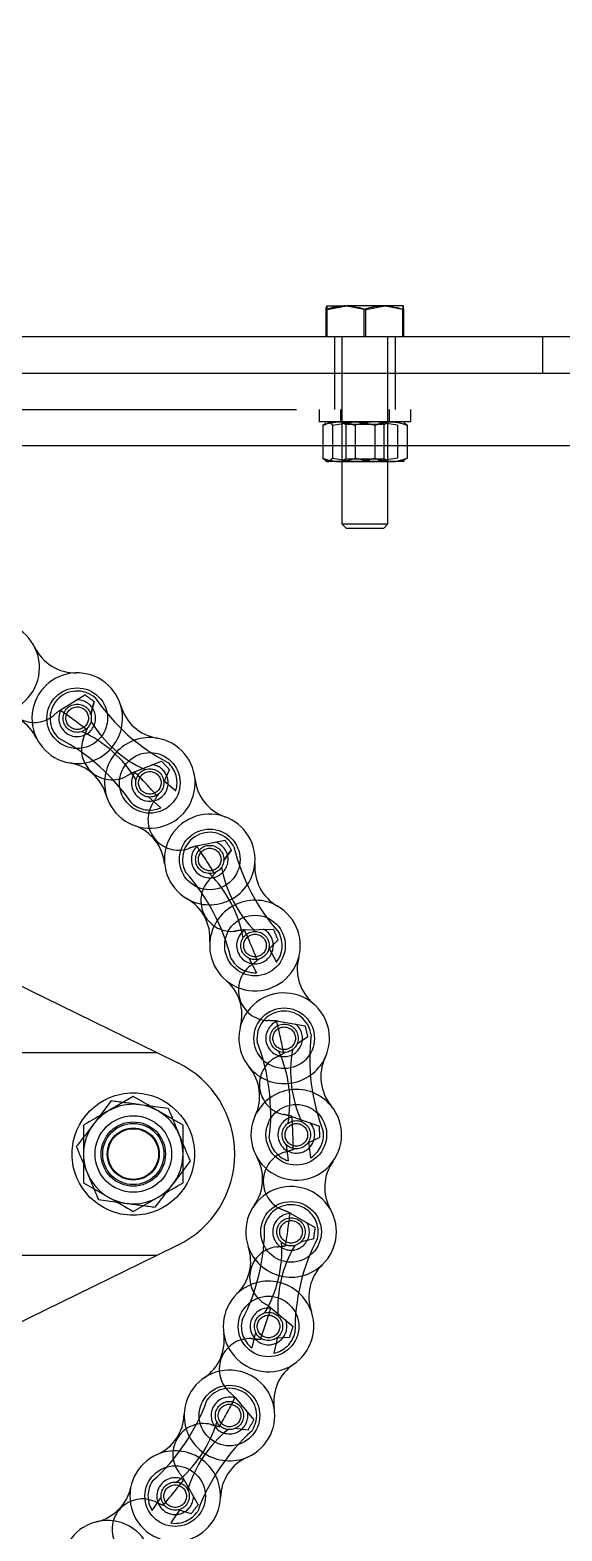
# Model space of a CAD drawing. Header units: metres. Extents: x 0 to 21025, y 0 to 14850.
# Drawn here: x 6418.5 to 6488, y 13135.4 to 13331.5 of the extents above; entities that cross this region are included whole.
import ezdxf

# ---------------------------------------------------------------- set-up
doc = ezdxf.new("R2010")
doc.units = ezdxf.units.M
doc.header["$LTSCALE"] = 25
doc.linetypes.add('HIDDEN2', pattern=[4.7625, 3.175, -1.5875])
doc.linetypes.add('PHANTOM', pattern=[63.5, 31.75, -6.35, 6.35, -6.35, 6.35, -6.35])
for name, color, linetype in [('SL4', 4, 'Continuous'), ('SRE', 2, 'PHANTOM'), ('ST1', 7, 'HIDDEN2')]:
    doc.layers.add(name, color=color, linetype=linetype)

msp = doc.modelspace()

# ---------------------------------------------------------------- linework, layer by layer
at = {"layer": 'SL4'}
for p, q in [((6457.277, 13295.444), (6457.276, 13295.443)), ((6457.278, 13295.444), (6459.868, 13295.444)), ((6457.338, 13294.997), (6459.868, 13295.444)), ((6464.867, 13295.444), (6459.868, 13295.444)), ((6462.398, 13294.997), (6464.867, 13295.444)), ((6467.276, 13295.444), (6464.867, 13295.444)), ((6467.278, 13295.443), (6467.277, 13295.444)), ((6457.217, 13291.444), (6457.217, 13294.997)), ((6457.338, 13291.444), (6457.338, 13294.997)), ((6462.398, 13291.444), (6462.398, 13294.997)), ((6467.336, 13291.444), (6467.336, 13294.997)), ((6330.277, 13291.444), (6485.517, 13291.444)), ((6485.517, 13286.681), (6485.517, 13291.444)), ((6485.517, 13291.444), (6490.517, 13291.444)), ((5540.514, 13286.681), (6485.517, 13286.681)), ((6330.277, 13286.681), (6485.517, 13286.681)), ((6485.517, 13286.681), (6490.514, 13286.681)), ((6490.514, 13277.156), (5540.514, 13277.156)), ((6397.893, 13216.122), (6435.081, 13197.931)), ((6414.909, 13197.931), (6435.081, 13197.931)), ((6435.081, 13197.931), (6437.836, 13196.584)), ((6432.014, 13192.187), (6428.764, 13190.31)), ((6438.514, 13188.434), (6435.264, 13190.31)), ((6425.514, 13180.928), (6428.764, 13179.052)), ((6432.014, 13177.176), (6435.264, 13179.052)), ((6437.836, 13172.779), (6435.081, 13171.431)), ((6435.081, 13171.431), (6397.893, 13153.241)), ((6435.081, 13171.431), (6414.909, 13171.431))]:
    msp.add_line(p, q, dxfattribs=at)
for radius, start, end in [(13.25, 296.06522, 63.93478), (6.5, 60, 120), (6.5, 120, 180), (6.5, 0, 60), (6.5, 180, 240), (6.5, 300, 0), (6.5, 240, 300)]:
    msp.add_arc((6432.014, 13184.681), radius, start, end, dxfattribs=at)
for points, knots in [([(6457.217, 13294.997), (6457.221, 13295.053), (6457.241, 13295.316), (6457.262, 13295.387), (6457.278, 13295.444)], [0, 0, 0, 0, 0.21100076, 1, 1, 1, 1]), ([(6457.278, 13295.444), (6457.283, 13295.439), (6457.303, 13295.418), (6457.323, 13295.18), (6457.338, 13294.997)], [0, 0, 0, 0, 0.2318493, 1, 1, 1, 1]), ([(6459.868, 13295.444), (6459.928, 13295.443), (6460.782, 13295.437), (6461.619, 13295.209), (6462.398, 13294.997)], [0, 0, 0, 0, 0.07020058, 1, 1, 1, 1]), ([(6464.867, 13295.444), (6464.926, 13295.443), (6465.759, 13295.437), (6466.576, 13295.209), (6467.336, 13294.997)], [0, 0, 0, 0, 0.0702006, 1, 1, 1, 1]), ([(6467.336, 13294.997), (6467.321, 13295.18), (6467.301, 13295.418), (6467.28, 13295.439), (6467.276, 13295.444)], [0, 0, 0, 0, 0.7681507, 1, 1, 1, 1]), ([(6435.264, 13190.31), (6435.187, 13190.355), (6434.09, 13190.988), (6433.014, 13191.609), (6432.014, 13192.187)], [0, 0, 0, 0, 0.07021477, 1, 1, 1, 1]), ([(6428.764, 13190.31), (6428.687, 13190.266), (6427.59, 13189.632), (6426.514, 13189.011), (6425.514, 13188.434)], [0, 0, 0, 0, 0.0702148, 1, 1, 1, 1]), ([(6425.514, 13188.434), (6425.514, 13187.496), (6425.514, 13186.258), (6425.514, 13184.988), (6425.514, 13184.681)], [0, 0, 0, 0, 0.7581486, 1, 1, 1, 1]), ([(6438.514, 13184.681), (6438.514, 13184.988), (6438.514, 13186.258), (6438.514, 13187.496), (6438.514, 13188.434)], [0, 0, 0, 0, 0.2418514, 1, 1, 1, 1]), ([(6425.514, 13184.681), (6425.514, 13183.695), (6425.514, 13182.424), (6425.514, 13181.202), (6425.514, 13180.928)], [0, 0, 0, 0, 0.77628672, 1, 1, 1, 1]), ([(6438.514, 13180.928), (6438.514, 13181.202), (6438.514, 13182.424), (6438.514, 13183.695), (6438.514, 13184.681)], [0, 0, 0, 0, 0.2237133, 1, 1, 1, 1]), ([(6435.264, 13179.052), (6435.341, 13179.097), (6436.439, 13179.73), (6437.514, 13180.351), (6438.514, 13180.928)], [0, 0, 0, 0, 0.0702148, 1, 1, 1, 1]), ([(6428.764, 13179.052), (6428.841, 13179.008), (6429.939, 13178.374), (6431.014, 13177.753), (6432.014, 13177.176)], [0, 0, 0, 0, 0.07021477, 1, 1, 1, 1])]:
    msp.add_open_spline(points, degree=3, knots=knots, dxfattribs=at)
at = {"layer": 'SRE'}
msp.add_circle((6490.514, 13209.502), 200.805, dxfattribs=at)
at = {"layer": 'ST1'}
for p, q in [((6462.155, 13294.997), (6459.686, 13295.444)), ((6467.215, 13294.997), (6464.685, 13295.444)), ((6467.276, 13295.444), (6467.29, 13295.417)), ((6462.155, 13291.444), (6462.155, 13294.997)), ((6467.215, 13291.444), (6467.215, 13294.997)), ((6458.277, 13291.444), (6458.277, 13286.681)), ((6459.277, 13291.444), (6459.277, 13266.998)), ((6465.277, 13266.998), (6465.277, 13291.444)), ((6466.277, 13286.681), (6466.277, 13291.444)), ((6485.517, 13286.681), (6485.517, 13291.444)), ((6458.277, 13286.681), (6458.277, 13281.919)), ((6466.277, 13281.919), (6466.277, 13286.681)), ((5540.514, 13281.919), (6540.514, 13281.919)), ((6456.277, 13281.919), (6456.277, 13280.319)), ((6459.077, 13281.919), (6459.077, 13280.319)), ((6465.477, 13280.319), (6465.477, 13281.919)), ((6468.277, 13280.319), (6468.277, 13281.919)), ((6464.361, 13280.319), (6456.277, 13280.319)), ((6456.76, 13279.872), (6457.149, 13280.143)), ((6456.76, 13279.872), (6456.76, 13275.565)), ((6457.277, 13280.319), (6457.104, 13280.219)), ((6458.044, 13279.872), (6460.802, 13280.319)), ((6458.044, 13279.872), (6458.044, 13275.565)), ((6459.277, 13280.319), (6459.777, 13279.969)), ((6459.277, 13280.319), (6459.277, 13280.293)), ((6465.277, 13280.293), (6459.277, 13280.293)), ((6459.277, 13280.293), (6459.777, 13279.943)), ((6460.576, 13279.969), (6459.777, 13279.969)), ((6459.777, 13279.969), (6459.777, 13279.943)), ((6463.977, 13279.943), (6459.777, 13279.943)), ((6459.777, 13279.943), (6459.777, 13275.469)), ((6464.777, 13279.969), (6460.576, 13279.969)), ((6460.993, 13279.872), (6460.993, 13275.565)), ((6463.561, 13279.872), (6463.561, 13275.565)), ((6466.51, 13279.872), (6463.751, 13280.319)), ((6464.777, 13279.943), (6463.977, 13279.943)), ((6468.277, 13280.319), (6464.361, 13280.319)), ((6464.777, 13279.969), (6465.277, 13280.319)), ((6464.777, 13279.943), (6465.277, 13280.293)), ((6464.777, 13279.943), (6464.777, 13279.969)), ((6464.777, 13275.469), (6464.777, 13279.943)), ((6465.277, 13280.293), (6465.277, 13280.319)), ((6466.51, 13279.872), (6466.51, 13275.565)), ((6467.449, 13280.219), (6467.277, 13280.319)), ((6467.793, 13279.872), (6467.405, 13280.143)), ((6467.793, 13279.872), (6467.793, 13275.565)), ((6540.514, 13277.156), (5540.514, 13277.156)), ((6456.76, 13275.565), (6457.402, 13275.119)), ((6458.044, 13275.565), (6460.802, 13275.119)), ((6459.777, 13275.494), (6459.277, 13275.144)), ((6459.777, 13275.469), (6459.277, 13275.119)), ((6459.777, 13275.494), (6464.777, 13275.494)), ((6459.777, 13275.469), (6464.777, 13275.469)), ((6466.51, 13275.565), (6463.751, 13275.119)), ((6465.277, 13275.144), (6464.777, 13275.494)), ((6465.277, 13275.119), (6464.777, 13275.469)), ((6467.793, 13275.565), (6467.151, 13275.119)), ((6457.104, 13275.218), (6457.277, 13275.119)), ((6457.402, 13275.119), (6457.277, 13275.119)), ((6460.802, 13275.119), (6457.402, 13275.119)), ((6459.277, 13275.144), (6460.236, 13275.144)), ((6460.236, 13275.144), (6465.277, 13275.144)), ((6465.677, 13275.119), (6460.802, 13275.119)), ((6467.277, 13275.119), (6465.677, 13275.119)), ((6467.277, 13275.119), (6467.449, 13275.218)), ((6459.277, 13266.998), (6465.277, 13266.998)), ((6459.277, 13266.998), (6459.831, 13266.444)), ((6459.831, 13266.444), (6464.722, 13266.444)), ((6464.722, 13266.444), (6465.277, 13266.998)), ((6422.458, 13242.652), (6425.685, 13244.66)), ((6426.443, 13242.036), (6426.893, 13243.772)), ((6426.893, 13243.772), (6426.448, 13242.055)), ((6425.992, 13240.3), (6425.939, 13240.093)), ((6425.939, 13240.093), (6425.992, 13240.3)), ((6432.167, 13234.589), (6435.701, 13235.988)), ((6436.731, 13234.898), (6435.994, 13233.305)), ((6435.981, 13233.521), (6437.567, 13232.109)), ((6434.018, 13231.316), (6435.604, 13229.904)), ((6435.25, 13231.697), (6435.135, 13231.449)), ((6440.281, 13224.921), (6444.007, 13225.667)), ((6444.826, 13224.41), (6443.806, 13222.959)), ((6443.806, 13222.959), (6444.826, 13224.41)), ((6442.791, 13221.516), (6442.64, 13221.301)), ((6442.64, 13221.301), (6442.777, 13221.496)), ((6446.537, 13213.959), (6450.337, 13214.028)), ((6450.919, 13212.645), (6449.668, 13211.412)), ((6449.668, 13211.412), (6450.919, 13212.645)), ((6449.733, 13211.62), (6450.722, 13209.741)), ((6447.12, 13210.246), (6448.109, 13208.366)), ((6448.408, 13210.17), (6448.213, 13209.977)), ((6448.213, 13209.977), (6448.408, 13210.17)), ((6450.736, 13202.057), (6454.487, 13201.446)), ((6454.813, 13199.982), (6453.347, 13198.982)), ((6451.891, 13197.988), (6451.674, 13197.84)), ((6429.139, 13191.614), (6426.856, 13188.636)), ((6436.581, 13190.638), (6432.86, 13191.126)), ((6452.742, 13189.596), (6456.324, 13188.325)), ((6451.983, 13185.915), (6452.249, 13183.808)), ((6453.162, 13185.391), (6452.912, 13185.279)), ((6456.383, 13186.827), (6454.778, 13186.111)), ((6454.912, 13186.284), (6455.178, 13184.177)), ((6434.889, 13177.748), (6437.173, 13180.726)), ((6427.447, 13178.725), (6431.168, 13178.236)), ((6452.491, 13176.978), (6455.789, 13175.088)), ((6455.579, 13173.602), (6453.855, 13173.181)), ((6452.143, 13172.762), (6451.887, 13172.7)), ((6449.991, 13164.606), (6452.898, 13162.158)), ((6447.987, 13161.427), (6447.495, 13159.361)), ((6448.908, 13160.522), (6448.633, 13160.505)), ((6450.859, 13160.743), (6450.367, 13158.677)), ((6452.427, 13160.734), (6450.673, 13160.628)), ((6445.322, 13152.881), (6447.745, 13149.952)), ((6443.516, 13149.056), (6443.254, 13149.088)), ((6447.027, 13148.636), (6445.265, 13148.847)), ((6438.635, 13142.177), (6440.496, 13138.863)), ((6435.641, 13139.904), (6434.455, 13138.143)), ((6436.185, 13138.733), (6435.922, 13138.814)), ((6438.09, 13138.255), (6436.903, 13136.493)), ((6439.554, 13137.696), (6437.875, 13138.213))]:
    msp.add_line(p, q, dxfattribs=at)
for centre, radius in [((6424.687, 13241.6), 3.96), ((6424.687, 13241.6), 1.845), ((6424.687, 13241.6), 1.476), ((6434.173, 13233.155), 3.96), ((6434.173, 13233.155), 1.845), ((6434.173, 13233.155), 1.476), ((6441.998, 13223.152), 3.96), ((6441.998, 13223.152), 1.845), ((6441.998, 13223.152), 1.476), ((6447.911, 13211.913), 3.96), ((6447.911, 13211.913), 1.845), ((6447.911, 13211.913), 1.476), ((6451.722, 13199.798), 3.96), ((6451.722, 13199.798), 1.845), ((6451.722, 13199.798), 1.476), ((6432.014, 13184.681), 8), ((6432.014, 13184.681), 5), ((6453.309, 13187.198), 3.96), ((6432.014, 13184.681), 4.2), ((6432.014, 13184.681), 4), ((6432.014, 13184.681), 3.4), ((6432.014, 13184.681), 3.309), ((6453.309, 13187.198), 1.845), ((6453.309, 13187.198), 1.476), ((6452.621, 13174.516), 3.96), ((6452.621, 13174.516), 1.845), ((6452.621, 13174.516), 1.476), ((6449.679, 13162.162), 3.96), ((6449.679, 13162.162), 1.845), ((6449.679, 13162.162), 1.476), ((6444.579, 13150.531), 3.96), ((6444.579, 13150.531), 1.845), ((6444.579, 13150.531), 1.476), ((6437.484, 13139.998), 3.96), ((6437.484, 13139.998), 1.845), ((6437.484, 13139.998), 1.476)]:
    msp.add_circle(centre, radius, dxfattribs=at)
for centre, radius, start, end in [((6413.846, 13248.215), 5.92, 216.45907, 101.32569), ((6424.472, 13253.438), 5.92, 206.17343, 271.04005), ((6424.687, 13241.6), 5.92, 15.8878, 260.75442), ((6419.049, 13245.047), 4, 168.88659, 308.74651), ((6424.687, 13241.6), 3.552, 48.32111, 228.32111), ((6382.514, 13184.681), 73.9, 53.0922, 54.25519), ((6448.778, 13259.109), 26.322, 214.36126, 242.28096), ((6414.061, 13236.377), 5.92, 26.17343, 91.04005), ((6435.079, 13225.968), 20.92, 127.10577, 130.28304), ((6424.687, 13241.6), 2.399, 150.30269, 318.32111), ((6382.514, 13184.681), 70.4, 51.91533, 55.43206), ((6424.687, 13241.6), 5.92, 260.75446, 15.88777), ((6424.687, 13241.6), 2.398, 318.32111, 92.59493), ((6436.075, 13244.841), 5.92, 195.8878, 260.75442), ((6440.304, 13249.591), 16.175, 211.31411, 245.32811), ((6410.082, 13215.646), 26.322, 34.36126, 62.28096), ((6429.241, 13237.553), 4, 158.60088, 298.4608), ((6418.556, 13225.164), 16.175, 31.31411, 65.32811), ((6406.25, 13247.165), 20.92, 337.06435, 340.24162), ((6434.173, 13233.155), 5.92, 80.75435, 195.88787), ((6434.173, 13233.155), 5.92, 195.8878, 80.75442), ((6422.785, 13229.914), 5.92, 15.8878, 80.75442), ((6441.606, 13215.919), 20.92, 116.82005, 119.99733), ((6434.173, 13233.155), 2.399, 141.8329, 318.32111), ((6382.514, 13184.681), 70.4, 41.62961, 45.14635), ((6434.173, 13233.155), 2.399, 318.32111, 83.39176), ((6382.514, 13184.681), 73.9, 42.80648, 43.96948), ((6434.173, 13233.155), 3.552, 342.87447, 48.32111), ((6445.956, 13234.311), 5.92, 185.60217, 250.46879), ((6434.173, 13233.155), 3.552, 228.32111, 293.76775), ((6437.93, 13228.36), 4, 148.31516, 288.17508), ((6417.026, 13241.923), 20.92, 326.77863, 329.95591), ((6441.998, 13223.152), 5.92, 355.31653, 240.18315), ((6430.214, 13221.996), 5.92, 5.60217, 70.46879), ((6441.998, 13223.152), 3.552, 27.74984, 207.74984), ((6446.234, 13204.866), 20.92, 106.53434, 109.71162), ((6441.998, 13223.152), 2.399, 129.74013, 297.74984), ((6382.514, 13184.681), 70.4, 31.3439, 34.86063), ((6441.998, 13223.152), 2.399, 297.74984, 72.01589), ((6382.514, 13184.681), 73.9, 32.52077, 33.68376), ((6470.705, 13231.08), 26.322, 193.78999, 221.70969), ((6441.998, 13223.152), 5.92, 240.18313, 355.31655), ((6453.798, 13222.185), 5.92, 175.31653, 240.18315), ((6419.204, 13203.985), 26.322, 13.78999, 41.70969), ((6426.692, 13234.841), 20.92, 316.49292, 319.6702), ((6430.483, 13209.919), 16.175, 10.74284, 44.75684), ((6459.426, 13225.146), 16.175, 190.74284, 224.75684), ((6444.839, 13217.763), 4, 138.02945, 277.88937), ((6436.111, 13212.879), 5.92, 355.31653, 60.18315), ((6447.911, 13211.913), 5.92, 175.31653, 60.18315), ((6447.911, 13211.913), 5.92, 60.18321, 175.31648), ((6448.814, 13193.164), 20.92, 96.24862, 99.4259), ((6447.911, 13211.913), 2.399, 121.27565, 297.74984), ((6382.514, 13184.681), 70.4, 21.05818, 24.57492), ((6447.911, 13211.913), 2.399, 297.74984, 62.81017), ((6382.514, 13184.681), 73.9, 22.23506, 23.39805), ((6447.911, 13211.913), 3.552, 322.3032, 27.74984), ((6447.911, 13211.913), 3.552, 207.74984, 273.19648), ((6449.744, 13206.103), 4, 127.74373, 267.60365), ((6434.938, 13226.146), 20.92, 306.2072, 309.38448), ((6459.349, 13208.854), 5.92, 165.0309, 229.89752), ((6440.284, 13202.856), 5.92, 345.0309, 49.89752), ((6451.722, 13199.798), 5.92, 334.74526, 219.61188), ((6451.722, 13199.798), 3.552, 7.17857, 187.17857), ((6451.722, 13199.798), 2.399, 109.17708, 277.17857), ((6449.263, 13181.189), 20.92, 85.96291, 89.14019), ((6382.514, 13184.681), 70.4, 10.77247, 14.28921), ((6451.722, 13199.798), 2.399, 277.17857, 51.43727), ((6382.514, 13184.681), 73.9, 11.94934, 13.11233), ((6423.647, 13189.862), 26.322, 353.21872, 21.13843), ((6481.385, 13197.134), 26.322, 173.21872, 201.13843), ((6451.722, 13199.798), 5.92, 219.61182, 334.74532), ((6452.489, 13193.754), 4, 117.45802, 257.31794), ((6441.5, 13216.119), 20.92, 295.92149, 299.09877), ((6436.292, 13191.454), 16.175, 350.17158, 24.18557), ((6468.74, 13195.541), 16.175, 170.17158, 204.18557), ((6462.431, 13194.747), 5.92, 154.74526, 219.61188), ((6442.601, 13192.249), 5.92, 334.74526, 39.61188), ((6453.309, 13187.198), 5.92, 39.61191, 154.74524), ((6453.309, 13187.198), 5.92, 154.74526, 39.61188), ((6453.309, 13187.198), 2.399, 100.71766, 277.17857), ((6447.567, 13169.327), 20.92, 75.67719, 78.85447), ((6382.514, 13184.681), 70.4, 0.48676, 4.00349), ((6453.309, 13187.198), 2.399, 277.17857, 42.22909), ((6453.309, 13187.198), 3.552, 301.73194, 7.17857), ((6382.514, 13184.681), 73.9, 1.66363, 2.82662), ((6453.309, 13187.198), 3.552, 187.17857, 252.62521), ((6442.987, 13181.399), 5.92, 324.45963, 29.32625), ((6452.985, 13181.114), 4, 107.17231, 247.03223), ((6446.165, 13205.082), 20.92, 285.63577, 288.81305), ((6462.944, 13180.315), 5.92, 144.45963, 209.32625), ((6452.621, 13174.516), 5.92, 314.174, 199.04062), ((6452.621, 13174.516), 3.552, 346.60731, 166.60731), ((6452.621, 13174.516), 2.399, 88.61401, 256.60731), ((6443.78, 13157.958), 20.92, 65.39148, 68.56876), ((6382.514, 13184.681), 70.4, 350.20104, 353.71778), ((6452.621, 13174.516), 2.398, 256.60731, 30.85867), ((6422.845, 13175.079), 26.322, 332.64746, 0.56716), ((6479.456, 13161.6), 26.322, 152.64746, 180.56716), ((6382.514, 13184.681), 73.9, 351.37791, 352.54091), ((6441.429, 13170.654), 5.92, 314.174, 19.04062), ((6452.621, 13174.516), 5.92, 199.0406, 314.17402), ((6451.215, 13168.588), 4, 96.88659, 236.74651), ((6435.243, 13172.127), 16.175, 329.60031, 3.61431), ((6448.785, 13193.388), 20.92, 275.35006, 278.52734), ((6467.058, 13164.551), 16.175, 149.60031, 183.61431), ((6460.872, 13166.024), 5.92, 134.174, 199.04062), ((6449.679, 13162.162), 5.92, 19.04054, 134.17407), ((6449.679, 13162.162), 5.92, 134.174, 19.04062), ((6449.679, 13162.162), 2.399, 80.15966, 256.60731), ((6382.514, 13184.681), 70.4, 339.91533, 343.43206), ((6438.024, 13147.448), 20.92, 55.10577, 58.28304), ((6449.679, 13162.162), 3.552, 166.60731, 232.05395), ((6449.679, 13162.162), 2.399, 256.60731, 21.64803), ((6382.514, 13184.681), 73.9, 341.0922, 342.25519), ((6437.977, 13160.36), 5.92, 303.88836, 8.75498), ((6447.238, 13156.58), 4, 86.60088, 226.4608), ((6449.275, 13181.415), 20.92, 265.06435, 268.24162), ((6449.679, 13162.162), 3.552, 281.16067, 346.60731), ((6444.579, 13150.531), 5.92, 293.60273, 178.46935), ((6456.281, 13152.333), 5.92, 123.88836, 188.75498), ((6444.579, 13150.531), 3.552, 326.03604, 146.03604), ((6416.899, 13161.52), 26.322, 312.07619, 339.99589), ((6444.579, 13150.531), 2.399, 68.05102, 236.03604), ((6382.514, 13184.681), 70.4, 329.62961, 333.14635), ((6430.483, 13138.134), 20.92, 44.82005, 47.99733), ((6432.743, 13150.847), 5.92, 293.60273, 358.46935), ((6444.579, 13150.531), 5.92, 178.46941, 293.60267), ((6444.579, 13150.531), 2.399, 236.03604, 10.28), ((6441.18, 13145.475), 4, 76.31516, 216.17508), ((6427.469, 13154.4), 16.175, 309.02904, 343.04304), ((6454.594, 13136.129), 16.175, 129.02904, 163.04304), ((6465.164, 13129.009), 26.322, 132.07619, 159.99589), ((6447.619, 13169.547), 20.92, 254.77863, 257.95591), ((6382.514, 13184.681), 73.9, 330.80648, 331.96948), ((6437.484, 13139.998), 5.92, 113.60273, 358.46935), ((6437.484, 13139.998), 5.92, 358.46932, 113.60275), ((6449.32, 13139.681), 5.92, 113.60273, 178.46935), ((6437.484, 13139.998), 2.399, 59.60174, 236.03604), ((6382.514, 13184.681), 70.4, 319.3439, 322.86063), ((6421.401, 13130.317), 20.92, 34.53434, 37.71162), ((6425.895, 13142.422), 5.92, 283.31709, 348.18371), ((6437.484, 13139.998), 3.552, 146.03604, 211.48268), ((6433.237, 13135.63), 4, 66.02945, 205.88937), ((6443.87, 13158.166), 20.92, 244.49292, 247.6702), ((6437.484, 13139.998), 2.399, 236.03604, 1.0669), ((6382.514, 13184.681), 73.9, 320.52077, 321.68376), ((6428.622, 13130.901), 5.92, 273.03146, 157.89808), ((6437.484, 13139.998), 3.552, 260.5894, 326.03604)]:
    msp.add_arc(centre, radius, start, end, dxfattribs=at)
for points, knots in [([(6459.686, 13295.444), (6459.628, 13295.443), (6458.794, 13295.437), (6457.977, 13295.209), (6457.217, 13294.997)], [0, 0, 0, 0, 0.07020058, 1, 1, 1, 1]), ([(6464.685, 13295.444), (6464.625, 13295.443), (6463.771, 13295.437), (6462.934, 13295.209), (6462.155, 13294.997)], [0, 0, 0, 0, 0.07020058, 1, 1, 1, 1]), ([(6467.276, 13295.444), (6467.259, 13295.387), (6467.239, 13295.316), (6467.219, 13295.053), (6467.215, 13294.997)], [0, 0, 0, 0, 0.7889992, 1, 1, 1, 1]), ([(6456.76, 13279.872), (6456.938, 13279.94), (6457.627, 13280.201), (6458.344, 13280.269), (6458.876, 13280.319)], [0, 0, 0, 0, 0.2575513, 1, 1, 1, 1]), ([(6457.402, 13280.319), (6457.417, 13280.318), (6457.634, 13280.312), (6457.846, 13280.084), (6458.044, 13279.872)], [0, 0, 0, 0, 0.0702006, 1, 1, 1, 1]), ([(6458.876, 13280.319), (6459.069, 13280.312), (6459.785, 13280.287), (6460.483, 13280.048), (6460.993, 13279.872)], [0, 0, 0, 0, 0.2686336, 1, 1, 1, 1]), ([(6460.802, 13280.319), (6460.868, 13280.318), (6461.799, 13280.312), (6462.712, 13280.084), (6463.561, 13279.872)], [0, 0, 0, 0, 0.0702006, 1, 1, 1, 1]), ([(6463.751, 13280.319), (6463.686, 13280.318), (6462.754, 13280.312), (6461.841, 13280.084), (6460.993, 13279.872)], [0, 0, 0, 0, 0.0702006, 1, 1, 1, 1]), ([(6463.561, 13279.872), (6463.738, 13279.94), (6464.428, 13280.201), (6465.145, 13280.269), (6465.677, 13280.319)], [0, 0, 0, 0, 0.2575513, 1, 1, 1, 1]), ([(6465.677, 13280.319), (6465.869, 13280.312), (6466.586, 13280.287), (6467.283, 13280.048), (6467.793, 13279.872)], [0, 0, 0, 0, 0.26863361, 1, 1, 1, 1]), ([(6456.76, 13275.565), (6456.938, 13275.498), (6457.627, 13275.236), (6458.344, 13275.169), (6458.876, 13275.119)], [0, 0, 0, 0, 0.2575513, 1, 1, 1, 1]), ([(6457.402, 13275.119), (6457.417, 13275.119), (6457.634, 13275.125), (6457.846, 13275.353), (6458.044, 13275.565)], [0, 0, 0, 0, 0.0702006, 1, 1, 1, 1]), ([(6458.876, 13275.119), (6459.069, 13275.125), (6459.785, 13275.15), (6460.483, 13275.39), (6460.993, 13275.565)], [0, 0, 0, 0, 0.2686336, 1, 1, 1, 1]), ([(6460.802, 13275.119), (6460.868, 13275.119), (6461.799, 13275.125), (6462.712, 13275.353), (6463.561, 13275.565)], [0, 0, 0, 0, 0.0702006, 1, 1, 1, 1]), ([(6463.751, 13275.119), (6463.686, 13275.119), (6462.754, 13275.125), (6461.841, 13275.353), (6460.993, 13275.565)], [0, 0, 0, 0, 0.0702006, 1, 1, 1, 1]), ([(6463.561, 13275.565), (6463.738, 13275.498), (6464.428, 13275.236), (6465.145, 13275.169), (6465.677, 13275.119)], [0, 0, 0, 0, 0.2575513, 1, 1, 1, 1]), ([(6465.677, 13275.119), (6465.869, 13275.125), (6466.586, 13275.15), (6467.283, 13275.39), (6467.793, 13275.565)], [0, 0, 0, 0, 0.26863361, 1, 1, 1, 1]), ([(6432.86, 13191.126), (6432.772, 13191.138), (6431.515, 13191.302), (6430.284, 13191.464), (6429.139, 13191.614)], [0, 0, 0, 0, 0.07021477, 1, 1, 1, 1]), ([(6436.581, 13190.638), (6436.702, 13190.347), (6437.17, 13189.217), (6437.657, 13188.043), (6438.018, 13187.171)], [0, 0, 0, 0, 0.2575513, 1, 1, 1, 1]), ([(6426.856, 13188.636), (6426.802, 13188.565), (6426.031, 13187.56), (6425.275, 13186.574), (6424.572, 13185.658)], [0, 0, 0, 0, 0.07021477, 1, 1, 1, 1]), ([(6424.572, 13185.658), (6424.693, 13185.367), (6425.162, 13184.237), (6425.648, 13183.063), (6426.01, 13182.191)], [0, 0, 0, 0, 0.25755135, 1, 1, 1, 1]), ([(6438.018, 13187.171), (6438.149, 13186.856), (6438.636, 13185.682), (6439.109, 13184.54), (6439.456, 13183.704)], [0, 0, 0, 0, 0.26863361, 1, 1, 1, 1]), ([(6437.173, 13180.726), (6437.227, 13180.797), (6437.998, 13181.803), (6438.753, 13182.788), (6439.456, 13183.704)], [0, 0, 0, 0, 0.07021477, 1, 1, 1, 1]), ([(6426.01, 13182.191), (6426.141, 13181.876), (6426.627, 13180.703), (6427.101, 13179.56), (6427.447, 13178.725)], [0, 0, 0, 0, 0.26863361, 1, 1, 1, 1]), ([(6431.168, 13178.236), (6431.257, 13178.225), (6432.513, 13178.06), (6433.744, 13177.898), (6434.889, 13177.748)], [0, 0, 0, 0, 0.07021477, 1, 1, 1, 1])]:
    msp.add_open_spline(points, degree=3, knots=knots, dxfattribs=at)

doc.saveas('drawing.dxf')
